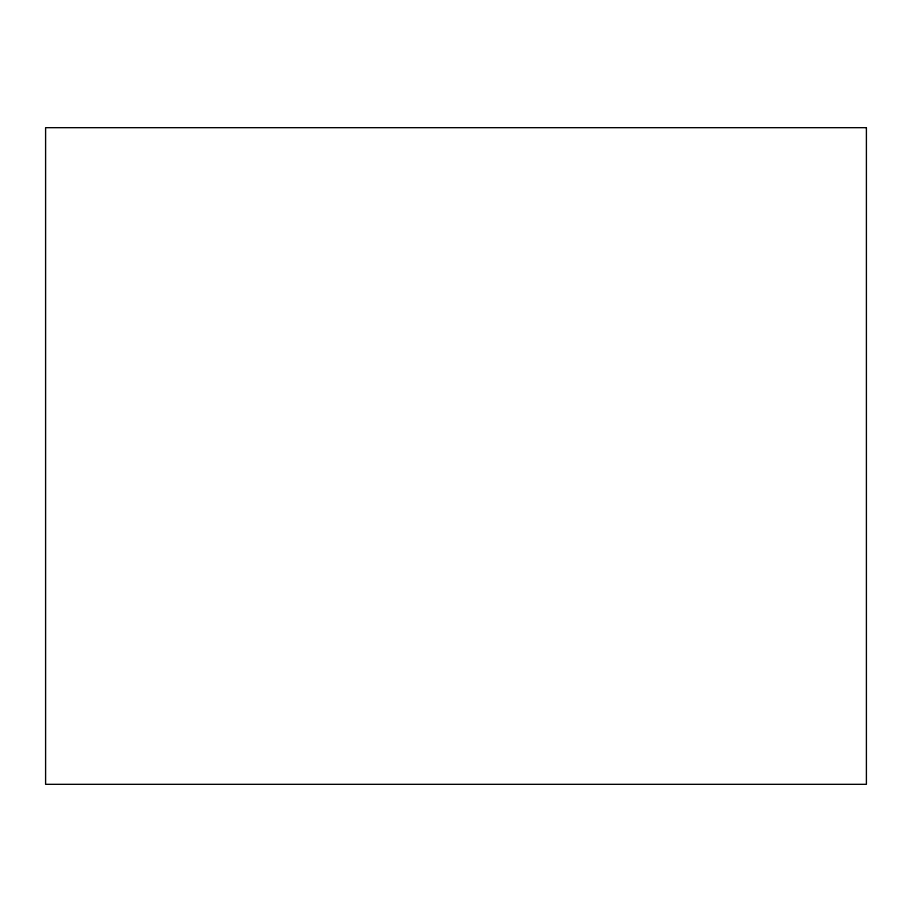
<?xml version="1.0" encoding="UTF-8"?>
<svg xmlns="http://www.w3.org/2000/svg" width="912" height="912" viewBox="0 0 912 912"><rect width="100%" height="100%" fill="white"/><g stroke="black" fill="none" stroke-linecap="round" stroke-linejoin="round"><path stroke-width="1.37" d="M866.4 127.68L45.6 127.68L45.6 784.32L866.4 784.32L866.4 127.68"/></g></svg>
